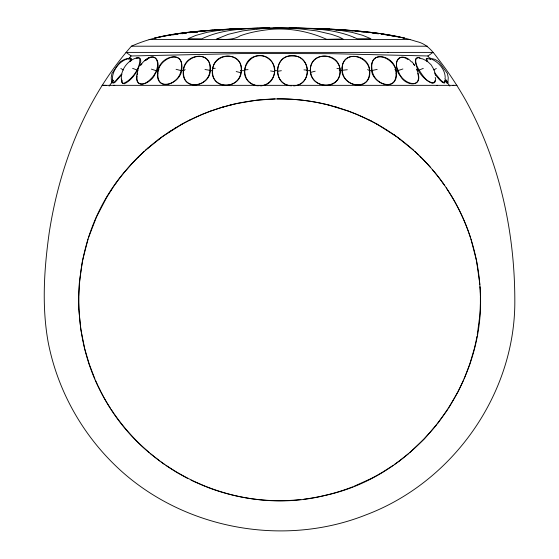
<?xml version="1.0" encoding="UTF-8"?>
<svg xmlns="http://www.w3.org/2000/svg" width="559" height="559" viewBox="0 0 559 559"><rect width="100%" height="100%" fill="white"/><g stroke="black" fill="none" stroke-linecap="round" stroke-linejoin="round"><path stroke-width="0.84" d="M261.521 85.765C280.164 83.836 278.103 54.565 259.208 55.76C240.573 55.872 239.58 85.15 258.503 85.786M291.679 85.813C271.967 85.359 273.442 54.104 293.237 55.774C311.964 56.284 312.097 85.604 293.175 85.8M78.623 296.864L78.616 302.622M480.377 302.985L480.377 296.864M480.37 303.348L480.16 309.462M78.63 296.144L79.266 283.588M183.317 70.539C180.76 90.935 209.408 87.896 209.904 70.343C212.665 50.01 184.135 53.147 183.317 70.539L185.19 69.637M259.998 85.82C270.912 85.848 278.634 72.502 272.771 63.174M435.147 80.398L434.245 82.746L432.498 83.396C423.177 79.79 414.764 69.016 415.651 58.814L416.672 57.947L418.439 57.801M480.146 309.819L479.769 315.562M444.894 78.302L447.913 82.676L448.241 77.624L447.389 73.522L441.317 65.019L438.584 61.497L434.86 59.345L429.948 58.129L430.423 59.058M79.294 283.231L82.48 260.697L88.043 239.077M479.713 316.282L477.288 334.834M212.693 68.408C208.304 88.084 238.043 91.501 240.852 72.754C245.387 53.133 215.725 49.8 212.693 68.408L215.257 68.296M112.883 80.007L111.597 82.725L111.213 77.624L111.905 73.522L117.732 65.019L120.681 61.497L124.552 59.345L129.45 58.129L128.27 59.058M158.036 70.42C153.278 91.515 178.768 86.023 180.983 70.574C186.07 49.59 160.629 55.208 158.036 70.42L159.001 69.197M477.03 336.252L475.898 341.898M137.262 74.564L137.542 73.236M475.744 342.604L474.43 348.208M137.179 75.912C135.026 91.285 152.963 81.873 155.164 73.585C161.712 66.039 157.002 50.541 146.192 60.19M474.346 348.55L469.791 364.07L464.152 378.841M122.211 80.405L122.176 82.439L122.707 83.312L124.259 83.815C132.902 79.734 138.22 70.336 140.791 61.413L140.449 58.786L138.031 57.521C127.005 59.869 119.109 71.496 121.834 82.557L123.148 83.424C131.624 80.706 141.448 66.919 139.575 58.024L137.982 58.01M88.462 237.757L96.504 216.955L106.762 197.264M429.948 58.129L431.108 59.687M121.492 79.93L121.778 79.119M130.596 61.336L131.498 59.603L131.344 58.751L130.037 59.086M463.586 380.162L458.359 391.216M113.135 80.755L112.527 81.74L112.722 82.725L113.589 82.585L115.769 80.755L121.485 74.081M458.031 391.852L448.688 408.056M121.904 74.389L115.063 82.278C114.448 82.662 112.464 83.78 113.253 82.278M106.762 197.271L113.156 187.223M111.248 190.081L111.709 189.375M447.906 409.258L437.369 423.925M113.505 186.706L114.316 185.525M113.302 80.314L112.024 83.039M114.553 185.183L116.02 183.107M116.013 183.114L118.515 179.705M109.11 86.114L113.184 80.51M128.954 58.779L130.988 55.977L247.707 53.433L332.193 53.685L428.012 55.977L432.897 52.399M140.239 65.403C156.352 45.118 163.654 65.752 151.489 78.267C148.324 81.558 142.971 86.226 138.332 82.928C134.593 78.889 137.675 73.432 137.982 68.855M129.618 61.721L130.771 59.065C131.533 58.052 130.093 58.087 129.618 58.772M118.508 179.712L119.528 178.356M119.528 178.363L121.596 175.687M121.596 175.694L124.245 172.403M126.69 169.489C69.582 234.172 62.936 336.183 110.312 408.056M436.418 425.119L424.358 438.864L409.95 452.462M131.407 46.208C85.702 98.132 59.645 164.94 49.199 232.761C44.161 268.837 41.659 305.794 48.109 341.87C56.899 387.736 79.958 430.458 113.1 463.313C177.993 527.962 281.128 548.665 366.117 514.811C453.293 481.963 515.733 393.27 514.818 299.785C514.664 230.783 499.25 161.188 465.829 100.522C457.576 85.89 448.325 71.845 437.983 58.604C431.988 50.429 426.384 43.588 416.155 41.422C400.062 36.195 383.236 33.764 366.48 31.856C322.613 27.426 278.417 27.286 234.396 28.844C199.794 31.192 163.57 31.772 131.407 46.208L427.593 46.208M124.238 172.41L132.057 163.459M126.683 169.496L127.515 168.525M127.648 168.371L128.353 167.56M128.346 167.574C138.073 156.534 148.939 146.493 160.796 137.78M140.868 65.103L141.881 63.992M132.05 163.466L134.384 160.978M134.377 160.992L137.968 157.331M137.961 157.338L142.866 152.628M142.852 152.635L144.117 151.468M145.368 150.336L162.55 136.501L182.073 124.126M147.932 148.065L148.764 147.352M408.79 453.454L399.238 461.028M158.155 139.757L159.029 139.093M399.084 461.14L394.284 464.606M160.782 137.787L163.452 135.858M148.799 57.87L144.655 60.749M163.445 135.865L167.05 133.363M393.026 465.479L382.74 472.089M167.036 133.37L172.556 129.758M168.867 132.141L170.705 130.939M172.549 129.765C216.326 102.045 271.073 92.277 321.691 103.408M174.429 128.591L176.309 127.452M382.412 472.292L377.451 475.157M136.578 58.604L137.255 58.213M433.623 70.015L436.313 68.477M182.066 124.126L188.97 120.471M376.78 475.534L371.386 478.413M371.043 478.588L354.008 486.316M188.963 120.478L202.162 114.413M189.969 119.968L190.975 119.472M138.031 57.521L136.158 58.325M112.163 82.585L111.534 82.676M128.954 59.065L129.856 58.611M422.15 58.961L418.3 57.353C412.801 59.1 417.161 66.954 419.138 70.12L423.289 68.359M202.148 114.413L210.54 111.136M352.582 486.875C336.93 492.975 320.524 497.119 303.851 499.187M210.533 111.143L221.329 107.545L233.431 104.288M216.04 30.465L212.497 30.472M411.494 61.979C403.43 52.036 391.922 58.856 398.211 70.49L402.892 68.967M181.934 33.813L182.541 33.701M221.329 107.545L223.523 106.895M310.713 72.363C307.157 52.707 337.419 50.072 339.949 68.785C343.436 88.497 313.054 91.194 310.713 72.363L315.171 71.203M230.105 105.099L231.209 104.819M130.54 58.136C119.773 59.596 111.066 70.944 112.527 81.74M154.473 38.298C178.062 32.618 202.372 30.787 226.521 29.229M154.417 38.138L160.866 36.684M233.424 104.288L236.757 103.527M372.231 70.49C374.083 86.491 399.992 91.585 396.038 70.532C393.815 54.747 367.969 49.534 372.231 70.49L377.171 69.358M237.309 103.408L256.874 100.18L274.965 98.936M447.913 82.676L447.438 82.592M169.95 35.476L170.97 35.266M161.67 36.517L170.83 34.819M294.607 85.779C313.431 83.71 310.378 54.516 291.714 55.865C273.917 55.53 272.561 83.983 290.191 85.66M347.286 69.714L339.271 70.658M172.619 34.958L174.387 34.644M171.99 34.623L177.804 33.722M176.246 34.337L178.153 34.029M277.299 71.328L281.366 70.7M180.075 33.736L181.968 33.463M178.971 33.554L187.125 32.485M185.735 33.24L186.294 33.163M183.806 33.212L186.937 32.806M232.754 28.963L219.149 30.277L207.137 32.31L195.79 35.42L187.95 38.753L201.792 38.857C220.316 29.893 241.411 28.663 261.661 28.076M197.53 32.052L196.747 32.149M189.613 32.729L192.079 32.436M187.691 32.708L203.574 31.101M188.292 32.345L205.838 30.612M300.819 499.536C268.942 503.023 236.275 498.53 206.418 486.875M194.923 32.136L197.613 31.891M204.349 31.038L210.974 30.556M209.506 30.319L213.307 30.039M244.472 69.896L248.042 69.63M214.586 29.948L218.415 29.697M220.414 29.662L250.264 28.397M226.863 29.208L227.897 29.159M228.575 29.124L232.81 28.949M239.217 29.313L238.323 29.117L239.504 29.075M103.289 85.345L102.192 85.345L456.85 85.345L456.235 85.345M247.784 28.789L260.571 28.495M131.169 55.97L126.068 52.399M251.836 28.355L258.132 28.223M256.183 28.795L260.04 28.719M298.82 28.621L309.644 28.551M258.684 28.334L265.064 28.236M453.873 85.345L453.007 85.345M262.178 28.069L269.941 28.069L238.162 28.921L222.258 29.92M273.03 28.209L287.899 28.236M277.229 98.901C314.123 98.496 351.052 108.488 382.698 127.452M105.993 85.345L103.066 85.345M149.078 39.528L409.985 39.528M432.932 52.399L126.257 52.399M387.59 52.399L387.995 52.399M136.794 70.658L138.003 70.658M158.532 70.658L156.017 70.658L151.356 69.12M181.437 70.658L184.044 70.658M210.205 70.658L212.797 70.658M240.335 70.658L244.43 70.658M274.343 70.658L277.697 70.658M306.912 70.658L310.217 70.658M369.171 70.658L372.301 70.658M395.646 70.658L397.624 70.658M417.475 70.658L418.789 70.658M113.819 85.345L114.756 85.345M437.04 85.345L437.397 85.345M296.032 28.062L288.793 28.062L296.577 28.069M295.914 28.146C315.416 28.453 335.547 29.704 353.77 37.264M297.423 28.083L307.094 28.397M308.673 28.397L330.46 29.424M309.791 28.558L323.333 29.019M427.81 55.97L430.556 59.478M323.989 28.914L353.183 30.71L379.156 33.554M329.754 29.096L326.4 28.977L340.326 30.368L352.296 32.45L362.505 35.259L370.917 38.725L357.229 38.781L354.029 37.376M330.593 29.138L340.221 29.669M337.496 29.739L332.207 29.445L336.965 29.913M337.978 29.774L352.967 31.052M340.927 29.711L344.26 29.934M345.106 29.99L351.884 30.5M378.611 33.819L376.235 33.596M336.937 68.533L339.949 68.785M352.722 30.57L361.394 31.346M356.181 31.339L358.592 31.563M303.949 69.861L307.639 70.196M362.56 31.465L370.729 32.345M361.002 31.8L364.216 32.129M366.62 32.394L369.031 32.674M371.896 32.485L380.036 33.554M372.231 33.065L373.831 33.274M341.095 30.389L341.794 30.472M394.402 36.559L394.759 36.601M381.203 33.722L387.024 34.63M380.91 34.008L383.083 34.344M381.511 33.889L404.534 38.159M384.166 34.511L386.877 34.951M388.184 34.819L397.659 36.58M387.422 35.049L390.063 35.503M270.542 70.923L274.7 71.636M204.978 69.491L209.904 70.343M391.489 35.769L392.914 36.035M394.34 36.307L395.765 36.594M398.057 36.663L404.423 38.096M257.098 85.73C229.26 78.973 253.709 40.458 272.016 62.007M322.243 103.527L325.576 104.288M325.569 104.288L328.895 105.099M328.888 105.099L348.467 111.143M176.078 69.309L180.983 70.574M236.212 71.531L240.852 72.754M329.992 105.385L331.096 105.672M427.537 58.758L426.447 58.618L426.175 59.086L426.72 61.343M335.484 106.895L337.678 107.545M348.46 111.136L356.852 114.413M132.602 68.331L136.675 69.917M429.144 59.072C428.453 58.779 426.328 57.437 426.741 59.072L427.635 61.728M204.992 486.316L193.784 481.453M367.577 69.609L369.674 70.476C372.175 90.768 343.086 88.35 342.408 70.623C339.732 50.401 368.695 52.902 369.674 70.476M356.838 114.413L370.037 120.478M419.236 57.954L419.998 58.29M193.1 481.124L191.031 480.125M368.032 119.479L369.038 119.975M370.03 120.471L376.934 124.126M432.086 59.345C439.011 62.51 445.146 69.742 445.216 77.61M371.036 120.982L372.028 121.492M187.614 478.413L176.588 472.292M422.66 58.849L427.139 61.21M376.927 124.126L396.45 136.501L413.632 150.336M408.014 59.547C394.996 50.785 393.606 69.099 400.433 76.073C405.1 85.513 422.143 88.301 417.755 73.369M429.466 58.611L429.913 59.079M120.828 68.477L123.385 70.015M176.26 472.089L165.974 465.479M382.691 127.452L386.451 129.765M386.444 129.758L391.964 133.37M391.95 133.363L398.218 137.787M164.716 464.606L162.222 462.831M447.025 81.747L445.9 80.762M393.767 134.607L395.555 135.865M129.45 58.129L129.737 58.513M161.607 462.384L161.139 462.048M398.204 137.78C409.985 146.458 420.815 156.422 430.5 167.4L437.404 175.687M399.098 138.443L399.978 139.1M159.762 461.028L150.21 453.454M446.795 82.571L447.179 83.214L445.642 80.314M149.05 452.462C135.928 441.219 124.224 428.306 114.364 414.114M414.883 151.468L416.148 152.635M416.134 152.628L418.614 154.969M427.761 61.637L431.171 64.879L434.196 70.064L435.601 75.102M419.823 156.143L421.039 157.338M394.892 69.386L396.038 70.532M421.032 157.331L424.623 160.992M424.616 160.978L426.95 163.466M413.436 64.166L414.457 65.27M426.943 163.459L430.36 167.246M434.532 72.95C436.831 74.466 442.777 85.101 445.432 81.733L444.747 79.993M432.589 169.817L434.755 172.403M434.762 172.41C449.163 189.934 460.581 209.911 468.302 231.244M437.404 175.694L439.472 178.356M439.472 178.363L440.485 179.705M440.492 179.712L442.98 183.107M445.816 80.51L449.89 86.114M412.109 61.839L414.68 65.431M442.987 183.114L444.684 185.525M113.924 413.485L111.094 409.258M445.579 80.999L446.026 81.656M446.236 187.796L452.238 197.264M435.084 74.389L439.388 79.616L442.316 82.271C443.007 82.55 445.139 83.906 444.712 82.271L444.65 80.985M452.238 197.271C468.337 224.341 477.84 255.26 479.964 286.669L479.999 287.158M416.588 69.19C426.147 90.649 401.823 85.45 398.211 70.49M100.969 391.852C140.777 472.048 238.155 517.264 325.065 495.407C418.474 475.534 488.014 381.832 479.964 286.669M100.641 391.216L98.098 386.052M97.79 385.403L95.414 380.162M419.138 70.12C422.338 75.067 428.355 85.157 435.147 81.935L435.678 79.168L435.188 77.373M94.848 378.841L89.209 364.07L84.744 348.9M468.875 232.858L470.538 237.757M470.957 239.077L476.52 260.697L479.706 283.231M84.654 348.55L80.782 329.153L78.854 309.819M417.105 68.925L417.307 70.434M479.734 283.588L479.818 284.657M480.02 287.522L480.139 289.674M78.84 309.462L78.623 302.985M480.174 290.394L480.37 296.144M396.079 73.543C396.345 94.233 370.17 82.648 371.435 67.932C371.022 47.312 397.086 58.94 396.079 73.543M183.527 72.174C182.982 92.64 211.288 86.156 210.366 69.092C210.946 48.647 182.681 55.145 183.527 72.174M342.024 67.932C339.655 84.87 367.878 93.632 369.506 73.515C371.665 56.655 343.575 47.871 342.024 67.932M157.897 73.425C156.834 94.185 182.723 82.159 181.906 68.065C183.135 47.375 157.345 59.45 157.897 73.425M241.397 69.966C242.082 88.504 212.147 91.592 212.56 71.468C212.001 52.972 241.914 49.905 241.397 69.966M310.455 68.156C307.499 86.617 337.412 92.906 339.893 73.306C342.807 54.859 312.928 48.57 310.455 68.156M216.899 38.913C223.495 39.724 233.571 40.115 240.356 35.762C250.041 32.24 260.27 30.542 270.479 29.389C289.597 27.726 309.26 31.507 326.694 39.34L343.093 39.011L338.866 36.901L331.48 34.344L316.729 30.913L299.722 28.823L278.752 27.964L259.25 28.823L242.641 30.913L228.498 34.253L216.899 38.913"/></g></svg>
